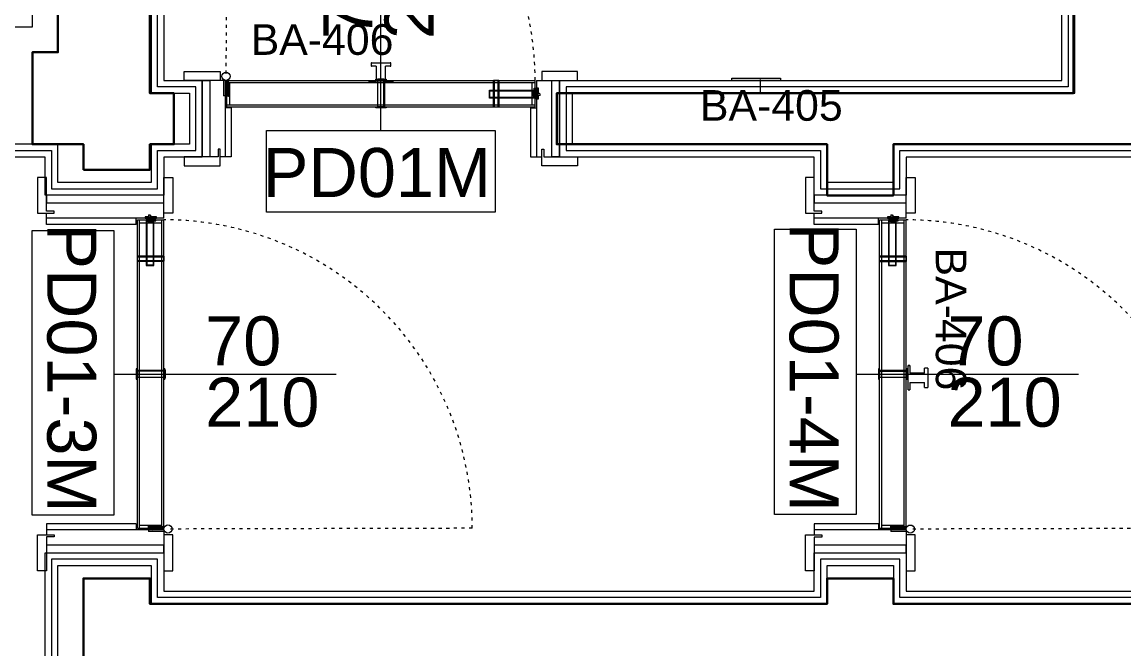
# Model space of a CAD drawing. Header units: centimetres. Extents: x 118932 to 154602, y -32682 to -23521.
# Drawn here: x 132155.7 to 132371.5, y -29820.6 to -29697.8 of the extents above; entities that cross this region are included whole.
import ezdxf

# ---------------------------------------------------------------- set-up
doc = ezdxf.new("R2010")
doc.units = ezdxf.units.CM
doc.header["$LTSCALE"] = 50
doc.header["$MEASUREMENT"] = 0
doc.linetypes.add('ACAD_ISO03W100', pattern=[30, 12, -18])
for name, color, linetype, lineweight, true_color in [('GEN_00_BL_Yazı', 7, 'Continuous', 0, 0x4f5250), ('GEN_02_TF_Islak Hacim', 7, 'Continuous', 5, 0x007cb0), ('GEN_02_TF_Kapı', 7, 'Continuous', 9, 0x4a3526), ('GEN_05_ML_Ahşap', 7, 'Continuous', 9, 0x745e3d), ('GEN_05_ML_Alçıpan_giydirme', 7, 'Continuous', 18, 0x7ebab5), ('GEN_06_GR_İnce', 7, 'Continuous', 13, 0xb0b0a9), ('KALACAK DUVARLAR', 7, 'Continuous', 30, 0x005387)]:
    doc.layers.add(name, color=color, linetype=linetype, lineweight=lineweight, true_color=true_color)
doc.styles.add('arial_1_18', font='arial.ttf', dxfattribs={"height": 0.2})
doc.styles.add('Arial_6', font='arial.ttf', dxfattribs={"height": 59.5325})

# ---------------------------------------------------------------- blocks, each defined once
blk = doc.blocks.new('KALACAK DUVARLAR LEVEL 0 A BLOK')
at = {"layer": 'KALACAK DUVARLAR'}
for points in [[(57023.6, 7764.78), (57023.6, 7769.78), (57013.59, 7769.78), (57013.59, 7787.78), (57018.59, 7787.78), (57018.59, 7920.66), (56993.59, 7920.66), (56993.59, 7943.66), (57018.59, 7943.66), (57018.59, 8009.39), (56993.5, 8009.39), (56993.5, 8032.39), (57018.59, 8032.39), (57018.59, 8159.53), (56921.45, 8256.68), (56789.72, 8256.68), (56775.33, 8242.29), (56762.58, 8255), (56774.49, 8266.91), (56774.49, 8279.68)], [(57162.22, 7769.78), (57169.22, 7769.78), (57116.3, 7769.78), (57116.3, 7779.78), (57217.48, 7779.78), (57217.48, 7894.15), (57036.6, 7894.15), (57036.6, 7779.78), (57041.3, 7779.78), (57041.3, 7769.78), (57036.6, 7769.78), (57036.6, 7764.78), (57023.6, 7764.78)], [(57325.49, 7405.12), (57325.49, 7666.77), (57023.6, 7666.77), (57023.6, 7684.77), (57036.6, 7684.77), (57036.6, 7679.77), (57169.22, 7679.77), (57169.22, 7684.77), (57182.23, 7684.77), (57182.23, 7679.77), (57325.49, 7679.77), (57325.49, 7849.15), (57230.48, 7849.15), (57230.48, 7769.78), (57182.23, 7769.78), (57182.23, 7759.77), (57169.22, 7759.77), (57169.22, 7769.78)]]:
    blk.add_lwpolyline(points, dxfattribs=at)
blk = doc.blocks.new('BA 405 - BAG DISPANSER')
at = {"layer": 'GEN_02_TF_Islak Hacim'}
blk.add_hatch(color=256, dxfattribs=at).paths.add_polyline_path([(59602.97, -31835.91), (59602.97, -31835.47), (59593.41, -31835.47), (59593.41, -31835.91)])
at = {"layer": 'GEN_00_BL_Yazı'}
blk.add_line((59597.32, -31832.96), (59597.32, -31835.65), dxfattribs=at)
at = {"layer": 'GEN_02_TF_Islak Hacim'}
for p, q in [((59593.41, -31835.91), (59593.41, -31835.47)), ((59602.97, -31835.91), (59593.41, -31835.91)), ((59602.97, -31835.47), (59602.97, -31835.91))]:
    blk.add_line(p, q, dxfattribs=at)
at = {"layer": 'GEN_00_BL_Yazı', "insert": (59609.21, -31833.56), "char_height": 6, "width": 26.5421, "attachment_point": 1, "rotation": 180, "style": 'Arial_6'}
blk.add_mtext('BA-405', dxfattribs=at)
blk = doc.blocks.new('BA 406 HOOK')
at = {"layer": 'GEN_02_TF_Islak Hacim'}
for p, q in [((-2.38, 0), (-2.38, -0.32)), ((-2.38, 0), (2.38, 0)), ((-2.3, 0), (-2.38, 0)), ((2.38, 0), (2.3, 0)), ((2.38, -0.32), (2.38, 0)), ((-2.38, -0.32), (-2.3, -0.32)), ((-0.92, -0.32), (-2.38, -0.32)), ((-0.92, -0.32), (-0.92, -3.19)), ((0.92, -3.19), (0.92, -0.32)), ((2.38, -0.32), (0.92, -0.32)), ((2.3, -0.32), (2.38, -0.32)), ((-1.91, -3.19), (-1.91, -3.81)), ((-1.91, -3.19), (-0.92, -3.19)), ((-1.84, -3.19), (-1.91, -3.19)), ((-1.91, -3.81), (-1.84, -3.81)), ((1.9, -3.81), (-1.91, -3.81)), ((0.92, -3.19), (1.9, -3.19)), ((1.9, -3.19), (1.84, -3.19)), ((1.84, -3.81), (1.9, -3.81)), ((1.9, -3.81), (1.9, -3.19))]:
    blk.add_line(p, q, dxfattribs=at)
at = {"layer": 'GEN_00_BL_Yazı', "insert": (25.5, -11.38), "char_height": 6, "width": 26.5421, "attachment_point": 1, "rotation": 180, "style": 'Arial_6'}
blk.add_mtext('BA-406', dxfattribs=at)
blk = doc.blocks.new('LEVEL 0 ISLAK HACİM')
for name, p, rotation in [('BA 406 HOOK', (-8130.12, -3303.25, 0.01), 179.9999999999557), ('BA 405 - BAG DISPANSER', (51541.57, -35138.33, 0), 180), ('BA 406 HOOK', (-8026.83, -3361.1, 0.01), 90)]:
    blk.add_blockref(name, p, dxfattribs=dict(rotation=rotation))
blk = doc.blocks.new('level 0 main tower duvarlar')
at = {"layer": 'GEN_05_ML_Alçıpan_giydirme'}
for points in [[(-5704.88, -1691.17), (-5704.88, -1665.67), (-5686.62, -1665.67), (-5686.62, -1673.17), (-5554.25, -1673.17), (-5554.25, -1665.67), (-5541.25, -1665.67), (-5541.25, -1673.17), (-5397.75, -1673.17)], [(-5492.99, -1583.17), (-5541.25, -1583.17), (-5541.25, -1590.67), (-5554.25, -1590.67), (-5554.25, -1583.17), (-5604.12, -1583.17), (-5604.12, -1573.17), (-5505.75, -1573.17), (-5505.75, -1458.79), (-5686.62, -1458.79), (-5686.62, -1573.17), (-5679.12, -1573.17), (-5679.12, -1583.17), (-5686.62, -1583.17), (-5686.62, -1590.67), (-5704.88, -1590.67), (-5704.88, -1583.17), (-5717.38, -1583.17)], [(-5717.38, -1560.17), (-5709.88, -1560.17), (-5709.88, -1437.29), (-5734.97, -1437.29)], [(-5718.63, -1584.42), (-5706.13, -1584.42), (-5706.13, -1591.92), (-5685.37, -1591.92), (-5685.37, -1584.42), (-5677.87, -1584.42), (-5677.87, -1571.92), (-5685.37, -1571.92), (-5685.37, -1460.04), (-5507, -1460.04), (-5507, -1571.92), (-5605.37, -1571.92), (-5605.37, -1584.42), (-5555.5, -1584.42), (-5555.5, -1591.92), (-5540, -1591.92), (-5540, -1584.42), (-5491.74, -1584.42)], [(-5399, -1671.92), (-5540, -1671.92), (-5540, -1664.42), (-5555.5, -1664.42), (-5555.5, -1671.92), (-5685.37, -1671.92), (-5685.37, -1664.42), (-5706.13, -1664.42), (-5706.13, -1692.42)], [(-5707.38, -1693.67), (-5707.38, -1663.17), (-5684.12, -1663.17), (-5684.12, -1670.67), (-5556.75, -1670.67), (-5556.75, -1663.17), (-5538.75, -1663.17), (-5538.75, -1670.67), (-5400.25, -1670.67)], [(-5490.49, -1585.67), (-5538.75, -1585.67), (-5538.75, -1593.17), (-5556.75, -1593.17), (-5556.75, -1585.67), (-5606.62, -1585.67), (-5606.62, -1570.67), (-5508.25, -1570.67), (-5508.25, -1461.29), (-5684.12, -1461.29), (-5684.12, -1570.67), (-5676.62, -1570.67), (-5676.62, -1585.67), (-5684.12, -1585.67), (-5684.12, -1593.17), (-5707.38, -1593.17), (-5707.38, -1585.67), (-5719.88, -1585.67)]]:
    blk.add_lwpolyline(points, dxfattribs=at)
blk = doc.blocks.new('PD01-4M')
at = {"layer": 'GEN_02_TF_Kapı'}
for p, q in [((-65.5, 0), (-70, 0)), ((-65.5, 0), (-65.5, -18)), ((-4.8, 0), (-65.2, 0)), ((-65.2, -5.2), (-65.2, 0)), ((-58.07, 0), (-58.07, -5.2, 0)), ((-57.07, 0), (-57.07, -5.2, 0)), ((-35.7, 0), (-35.7, -5.2, 0)), ((-34.31, 0), (-34.31, -5.2, 0)), ((-5.1, 0.14), (-5.1, -3)), ((-4.8, 0.01), (-4.8, -3)), ((-4.8, -5.2), (-4.8, 0)), ((-4.5, 0.01), (-4.5, -3)), ((-4.5, 0), (-4.5, -18)), ((-4.5, 0), (0, 0)), ((-4.2, 0.14), (-4.2, -3)), ((-66.2, -2.73), (-65.2, -2.06)), ((-65.8, -1.47), (-65.8, -2.46)), ((-65.7, -1.47), (-65.8, -1.47)), ((-4.8, -0.4), (-65.2, -0.4)), ((-65.2, -2.06), (-65.2, -3.11)), ((-65.2, -2.54), (-65.2, -2.12)), ((-65.18, -2.1), (-64.82, -2.1)), ((-65.18, -2.54), (-65.18, -2.12)), ((-65.18, -2.12), (-64.82, -2.12)), ((-65.07, -2.12), (-65.07, -3.08)), ((-64.82, -2.12), (-64.82, -3.08)), ((-64.8, -2.12), (-64.8, -3.08)), ((-64.6, -4.8), (-64.6, -0.4)), ((-5.4, -4.8), (-5.4, -0.4)), ((-5.2, -2.12), (-5.2, -3.08)), ((-4.82, -2.1), (-5.18, -2.1)), ((-4.93, -2.12), (-4.93, -3.08)), ((-4.8, -2.54), (-4.8, -2.12)), ((-66.2, -2.99), (-66.2, -2.73)), ((-66.2, -2.99), (-65.2, -3.11)), ((-65.8, -3.04), (-65.8, -3.69)), ((-65.8, -3.69), (-65.7, -3.69)), ((-65.18, -2.6), (-65.5, -2.26)), ((-65.18, -2.6), (-65.5, -2.26)), ((-65.18, -2.6), (-65.5, -3.01)), ((-65.18, -2.54), (-65.2, -2.54)), ((-65.2, -2.55), (-65.18, -2.55)), ((-65.2, -2.65), (-65.2, -2.55)), ((-65.2, -2.65), (-65.18, -2.65)), ((-65.2, -3.08), (-65.2, -2.66)), ((-65.18, -2.66), (-65.2, -2.66)), ((-65.2, -3.11), (-65.2, -2.99)), ((-65.18, -2.45), (-65.18, -2.55)), ((-65.18, -2.45), (-65.07, -2.45)), ((-65.18, -2.65), (-65.18, -2.55)), ((-65.18, -2.65), (-65.18, -2.75)), ((-65.18, -3.08), (-65.18, -2.66)), ((-65.18, -2.75), (-65.07, -2.75)), ((-64.82, -3.08), (-65.18, -3.08)), ((-64.82, -3.1), (-65.18, -3.1)), ((-65.07, -2.45), (-65.07, -2.75)), ((-5.18, -3.1), (-4.82, -3.1)), ((-5.1, -3), (-4.8, -3)), ((-4.82, -2.45), (-4.93, -2.45)), ((-4.93, -2.45), (-4.93, -2.75)), ((-4.82, -2.75), (-4.93, -2.75)), ((-4.82, -2.6), (-4.5, -2.26)), ((-4.82, -2.6), (-4.5, -2.26)), ((-4.82, -2.45), (-4.82, -2.55)), ((-4.8, -2.55), (-4.82, -2.55)), ((-4.82, -2.65), (-4.82, -2.55)), ((-4.82, -2.6), (-4.5, -3.01)), ((-4.82, -2.65), (-4.82, -2.75)), ((-4.8, -2.65), (-4.82, -2.65)), ((-4.8, -2.65), (-4.8, -2.55)), ((-4.8, -3.08), (-4.8, -2.66)), ((-4.5, -3), (-4.2, -3)), ((-64.3, -5.4), (-65.5, -5.4)), ((-4.8, -4.8), (-65.2, -4.8)), ((-4.8, -5.2), (-65.2, -5.2)), ((-64.3, -5.4), (-64.3, -18)), ((-34.41, -5.2), (-35.6, -5.2)), ((-5.7, -5.4), (-5.7, -18)), ((-5.7, -5.4), (-4.5, -5.4)), ((-66.5, -16.5), (-66.9, -16.5)), ((-66.9, -16.5), (-66.9, -18)), ((-66.5, -18), (-66.5, -16.5)), ((-3.5, -18), (-3.5, -16.5)), ((-3.5, -16.5), (-3.1, -16.5)), ((-3.1, -16.5), (-3.1, -18)), ((-64.3, -18), (-66.5, -18)), ((-5.7, -18), (-3.5, -18)), ((-3.1, -18), (0, -18))]:
    blk.add_line(p, q, dxfattribs=at)
at = {"layer": 'GEN_02_TF_Kapı', "linetype": 'ACAD_ISO03W100', "ltscale": 0.001}
blk.add_lwpolyline([(-65.2, 0, -0.414214), (-4.8, 60.4), (-4.65, 0.8)], format="xyb", dxfattribs=at)
at = {"layer": 'GEN_02_TF_Kapı'}
for points in [[(-66.5, 0), (-73.5, 0), (-73.5, 1.75), (-66.5, 1.75)], [(-68.5, 0), (-70, 0), (-70, -18), (-68.5, -18)], [(-57.97, 0), (-58.07, 0), (-58.07, -5.2), (-57.97, -5.2)], [(-58.07, 0), (-57.97, 0), (-57.97, -5.2), (-58.07, -5.2)], [(-57.17, -5.2), (-57.97, -5.2), (-57.97, 0), (-57.17, 0)], [(-57.17, 0), (-57.07, 0), (-57.07, -5.2), (-57.17, -5.2)], [(-57.07, 0), (-57.17, 0), (-57.17, -5.2), (-57.07, -5.2)], [(-36, 0), (-34, 0), (-34, 0.2), (-34.4, 0.3), (-35.6, 0.3), (-36, 0.2)], [(-35.6, 0), (-35.7, 0), (-35.7, -5.2), (-35.6, -5.2)], [(-35.6, -5.2), (-34.4, -5.2), (-34.4, 0), (-35.6, 0)], [(-34.41, 0), (-34.31, 0), (-34.31, -5.2), (-34.41, -5.2)], [(-3.5, 0), (3.5, 0), (3.5, 1.75), (-3.5, 1.75)], [(0, 0), (-1.5, 0), (-1.5, -18), (0, -18)], [(-65.7, -3.69), (-65.5, -3.69), (-65.5, -1.47), (-65.7, -1.47)], [(-65.2, -3.47), (-65, -3.47), (-65, -1.55), (-65.2, -1.55)], [(-56.25, -1.95), (-65.1, -1.95), (-65.1, -3.47), (-56.25, -3.47)], [(-56.35, -2.05), (-65, -2.05), (-65, -3.37), (-56.35, -3.37)], [(-36.01, -5.4), (-34.01, -5.4), (-34.01, -5.2), (-36.01, -5.2)]]:
    blk.add_lwpolyline(points, close=True, dxfattribs=at)
for points in [[(-4.8, -2.54), (-4.82, -2.54), (-4.82, -2.12), (-5.18, -2.12), (-5.18, -3.08), (-4.82, -3.08), (-4.82, -2.66), (-4.8, -2.66)], [(-66.9, -18), (-73.5, -18), (-73.5, -19.75), (-66.5, -19.75), (-66.5, -18)], [(-3.1, -18), (3.5, -18), (3.5, -19.75), (-3.5, -19.75), (-3.5, -18)]]:
    blk.add_lwpolyline(points, dxfattribs=at)
blk.add_circle((-4.65, 0.8), 0.8, dxfattribs=at)
for centre, start, end in [((-65.18, -2.12), 91.5433, 178.4567), ((-64.82, -2.12), 1.5433, 88.4567), ((-5.18, -2.12), 91.5433, 178.4567), ((-4.82, -2.12), 1.5433, 88.4567), ((-65.18, -3.08), 181.5433, 268.4567), ((-64.82, -3.08), 271.5433, 358.4567), ((-5.18, -3.08), 181.5433, 268.4567), ((-4.82, -3.08), 271.5433, 358.4567)]:
    blk.add_arc(centre, 0.0206, start, end, dxfattribs=at)
at = {"layer": 'GEN_05_ML_Ahşap'}
blk.add_lwpolyline([(-35, -9.81), (-35, 33.75)], dxfattribs=at)
blk.add_lwpolyline([(-7.52, -25.81), (-63.38, -25.81), (-63.38, -9.81), (-7.52, -9.81)], close=True, dxfattribs=at)
at = {"layer": 'GEN_00_BL_Yazı', "char_height": 9.6, "attachment_point": 7, "rotation": 90, "style": 'arial_1_18'}
for s, insert in [('\\A1;210', (-24.56, 8.09)), ('\\A1;70', (-36.56, 8.07))]:
    blk.add_mtext_dynamic_manual_height_columns(s, width=2834.1518, gutter_width=1500, heights=[310.23], dxfattribs=dict(at, insert=insert))
at = {"layer": 'GEN_00_BL_Yazı', "insert": (-8.03, -22.98), "char_height": 9.6, "attachment_point": 9, "style": 'arial_1_18'}
blk.add_mtext_dynamic_manual_height_columns('\\A1;PD01-4M', width=2834.1518, gutter_width=1500, heights=[310.23], dxfattribs=at)
blk = doc.blocks.new('PD01-3M')
at = {"layer": 'GEN_02_TF_Kapı'}
for p, q in [((-65.5, 0), (-70, 0)), ((-65.5, 0), (-65.5, -23)), ((-4.8, 0), (-65.2, 0)), ((-65.2, -5.2), (-65.2, 0)), ((-58.07, 0), (-58.07, -5.2, 0)), ((-57.07, 0), (-57.07, -5.2, 0)), ((-35.7, 0), (-35.7, -5.2, 0)), ((-34.31, 0), (-34.31, -5.2, 0)), ((-5.1, 0.14), (-5.1, -3)), ((-4.8, 0.01), (-4.8, -3)), ((-4.8, -5.2), (-4.8, 0)), ((-4.5, 0.01), (-4.5, -3)), ((-4.5, 0), (-4.5, -23)), ((-4.5, 0), (0, 0)), ((-4.2, 0.14), (-4.2, -3)), ((-66.2, -2.73), (-65.2, -2.06)), ((-65.8, -1.47), (-65.8, -2.46)), ((-65.7, -1.47), (-65.8, -1.47)), ((-4.8, -0.4), (-65.2, -0.4)), ((-65.2, -2.06), (-65.2, -3.11)), ((-65.2, -2.54), (-65.2, -2.12)), ((-65.18, -2.1), (-64.82, -2.1)), ((-65.18, -2.54), (-65.18, -2.12)), ((-65.18, -2.12), (-64.82, -2.12)), ((-65.07, -2.12), (-65.07, -3.08)), ((-64.82, -2.12), (-64.82, -3.08)), ((-64.8, -2.12), (-64.8, -3.08)), ((-64.6, -4.8), (-64.6, -0.4)), ((-5.4, -4.8), (-5.4, -0.4)), ((-5.2, -2.12), (-5.2, -3.08)), ((-4.82, -2.1), (-5.18, -2.1)), ((-4.93, -2.12), (-4.93, -3.08)), ((-4.8, -2.54), (-4.8, -2.12)), ((-66.2, -2.99), (-66.2, -2.73)), ((-66.2, -2.99), (-65.2, -3.11)), ((-65.8, -3.04), (-65.8, -3.69)), ((-65.8, -3.69), (-65.7, -3.69)), ((-65.18, -2.6), (-65.5, -2.26)), ((-65.18, -2.6), (-65.5, -2.26)), ((-65.18, -2.6), (-65.5, -3.01)), ((-65.18, -2.54), (-65.2, -2.54)), ((-65.2, -2.55), (-65.18, -2.55)), ((-65.2, -2.65), (-65.2, -2.55)), ((-65.2, -2.65), (-65.18, -2.65)), ((-65.2, -3.08), (-65.2, -2.66)), ((-65.18, -2.66), (-65.2, -2.66)), ((-65.2, -3.11), (-65.2, -2.99)), ((-65.18, -2.45), (-65.18, -2.55)), ((-65.18, -2.45), (-65.07, -2.45)), ((-65.18, -2.65), (-65.18, -2.55)), ((-65.18, -2.65), (-65.18, -2.75)), ((-65.18, -3.08), (-65.18, -2.66)), ((-65.18, -2.75), (-65.07, -2.75)), ((-64.82, -3.08), (-65.18, -3.08)), ((-64.82, -3.1), (-65.18, -3.1)), ((-65.07, -2.45), (-65.07, -2.75)), ((-5.18, -3.1), (-4.82, -3.1)), ((-5.1, -3), (-4.8, -3)), ((-4.82, -2.45), (-4.93, -2.45)), ((-4.93, -2.45), (-4.93, -2.75)), ((-4.82, -2.75), (-4.93, -2.75)), ((-4.82, -2.6), (-4.5, -2.26)), ((-4.82, -2.6), (-4.5, -2.26)), ((-4.82, -2.45), (-4.82, -2.55)), ((-4.8, -2.55), (-4.82, -2.55)), ((-4.82, -2.65), (-4.82, -2.55)), ((-4.82, -2.6), (-4.5, -3.01)), ((-4.82, -2.65), (-4.82, -2.75)), ((-4.8, -2.65), (-4.82, -2.65)), ((-4.8, -2.65), (-4.8, -2.55)), ((-4.8, -3.08), (-4.8, -2.66)), ((-4.5, -3), (-4.2, -3)), ((-64.3, -5.4), (-65.5, -5.4)), ((-4.8, -4.8), (-65.2, -4.8)), ((-4.8, -5.2), (-65.2, -5.2)), ((-64.3, -5.4), (-64.3, -23)), ((-34.41, -5.2), (-35.6, -5.2)), ((-5.7, -5.4), (-5.7, -23)), ((-5.7, -5.4), (-4.5, -5.4)), ((-66.5, -21.5), (-66.9, -21.5)), ((-66.9, -21.5), (-66.9, -23)), ((-66.5, -23), (-66.5, -21.5)), ((-3.5, -23), (-3.5, -21.5)), ((-3.5, -21.5), (-3.1, -21.5)), ((-3.1, -21.5), (-3.1, -23)), ((-64.3, -23), (-66.5, -23)), ((-5.7, -23), (-3.5, -23)), ((-3.1, -23), (0, -23))]:
    blk.add_line(p, q, dxfattribs=at)
at = {"layer": 'GEN_02_TF_Kapı', "linetype": 'ACAD_ISO03W100', "ltscale": 0.001}
blk.add_lwpolyline([(-65.2, 0, -0.414214), (-4.8, 60.4), (-4.65, 0.8)], format="xyb", dxfattribs=at)
at = {"layer": 'GEN_02_TF_Kapı'}
for points in [[(-66.5, 0), (-73.5, 0), (-73.5, 1.75), (-66.5, 1.75)], [(-68.5, 0), (-70, 0), (-70, -23), (-68.5, -23)], [(-57.97, 0), (-58.07, 0), (-58.07, -5.2), (-57.97, -5.2)], [(-58.07, 0), (-57.97, 0), (-57.97, -5.2), (-58.07, -5.2)], [(-57.17, -5.2), (-57.97, -5.2), (-57.97, 0), (-57.17, 0)], [(-57.17, 0), (-57.07, 0), (-57.07, -5.2), (-57.17, -5.2)], [(-57.07, 0), (-57.17, 0), (-57.17, -5.2), (-57.07, -5.2)], [(-36, 0), (-34, 0), (-34, 0.2), (-34.4, 0.3), (-35.6, 0.3), (-36, 0.2)], [(-35.6, 0), (-35.7, 0), (-35.7, -5.2), (-35.6, -5.2)], [(-35.6, -5.2), (-34.4, -5.2), (-34.4, 0), (-35.6, 0)], [(-34.41, 0), (-34.31, 0), (-34.31, -5.2), (-34.41, -5.2)], [(-3.5, 0), (3.5, 0), (3.5, 1.75), (-3.5, 1.75)], [(0, 0), (-1.5, 0), (-1.5, -23), (0, -23)], [(-65.7, -3.69), (-65.5, -3.69), (-65.5, -1.47), (-65.7, -1.47)], [(-65.2, -3.47), (-65, -3.47), (-65, -1.55), (-65.2, -1.55)], [(-56.25, -1.95), (-65.1, -1.95), (-65.1, -3.47), (-56.25, -3.47)], [(-56.35, -2.05), (-65, -2.05), (-65, -3.37), (-56.35, -3.37)], [(-36.01, -5.4), (-34.01, -5.4), (-34.01, -5.2), (-36.01, -5.2)]]:
    blk.add_lwpolyline(points, close=True, dxfattribs=at)
for points in [[(-4.8, -2.54), (-4.82, -2.54), (-4.82, -2.12), (-5.18, -2.12), (-5.18, -3.08), (-4.82, -3.08), (-4.82, -2.66), (-4.8, -2.66)], [(-66.9, -23), (-73.5, -23), (-73.5, -24.75), (-66.5, -24.75), (-66.5, -23)], [(-3.1, -23), (3.5, -23), (3.5, -24.75), (-3.5, -24.75), (-3.5, -23)]]:
    blk.add_lwpolyline(points, dxfattribs=at)
blk.add_circle((-4.65, 0.8), 0.8, dxfattribs=at)
for centre, start, end in [((-65.18, -2.12), 91.5433, 178.4567), ((-64.82, -2.12), 1.5433, 88.4567), ((-5.18, -2.12), 91.5433, 178.4567), ((-4.82, -2.12), 1.5433, 88.4567), ((-65.18, -3.08), 181.5433, 268.4567), ((-64.82, -3.08), 271.5433, 358.4567), ((-5.18, -3.08), 181.5433, 268.4567), ((-4.82, -3.08), 271.5433, 358.4567)]:
    blk.add_arc(centre, 0.0206, start, end, dxfattribs=at)
at = {"layer": 'GEN_05_ML_Ahşap'}
blk.add_lwpolyline([(-35, -9.81), (-35, 33.75)], dxfattribs=at)
blk.add_lwpolyline([(-7.39, -25.81), (-63.12, -25.81), (-63.12, -9.81), (-7.39, -9.81)], close=True, dxfattribs=at)
at = {"layer": 'GEN_00_BL_Yazı', "char_height": 9.6, "attachment_point": 7, "rotation": 90, "style": 'arial_1_18'}
for s, insert in [('\\A1;210', (-24.56, 8.09)), ('\\A1;70', (-36.56, 8.07))]:
    blk.add_mtext_dynamic_manual_height_columns(s, width=2834.1518, gutter_width=1500, heights=[310.23], dxfattribs=dict(at, insert=insert))
at = {"layer": 'GEN_00_BL_Yazı', "insert": (-7.88, -22.98), "char_height": 9.6, "attachment_point": 9, "style": 'arial_1_18'}
blk.add_mtext_dynamic_manual_height_columns('\\A1;PD01-3M', width=2834.1518, gutter_width=1500, heights=[310.23], dxfattribs=at)
blk = doc.blocks.new('PD01M')
at = {"layer": 'GEN_02_TF_Kapı'}
for p, q in [((4.5, 0), (0, 0)), ((4.2, 0.14), (4.2, -3)), ((4.5, 0.01), (4.5, -3)), ((4.5, 0), (4.5, -15)), ((4.8, 0.01), (4.8, -3)), ((4.8, 0), (65.2, 0)), ((4.8, -5.2), (4.8, 0)), ((5.1, 0.14), (5.1, -3)), ((34.31, 0), (34.31, -5.2, 0)), ((35.7, 0), (35.7, -5.2, 0)), ((57.07, 0), (57.07, -5.2, 0)), ((58.07, 0), (58.07, -5.2, 0)), ((65.2, -5.2), (65.2, 0)), ((65.5, 0), (65.5, -15)), ((65.5, 0), (70, 0)), ((4.8, -0.4), (65.2, -0.4)), ((4.8, -2.54), (4.8, -2.12)), ((4.82, -2.1), (5.18, -2.1)), ((4.93, -2.12), (4.93, -3.08)), ((5.2, -2.12), (5.2, -3.08)), ((5.4, -4.8), (5.4, -0.4)), ((64.6, -4.8), (64.6, -0.4)), ((64.8, -2.12), (64.8, -3.08)), ((65.18, -2.1), (64.82, -2.1)), ((64.82, -2.12), (64.82, -3.08)), ((65.18, -2.12), (64.82, -2.12)), ((65.07, -2.12), (65.07, -3.08)), ((65.18, -2.54), (65.18, -2.12)), ((65.2, -2.06), (65.2, -3.11)), ((66.2, -2.73), (65.2, -2.06)), ((65.2, -2.54), (65.2, -2.12)), ((65.7, -1.47), (65.8, -1.47)), ((65.8, -1.47), (65.8, -2.46)), ((4.5, -3), (4.2, -3)), ((4.82, -2.6), (4.5, -2.26)), ((4.82, -2.6), (4.5, -2.26)), ((4.82, -2.6), (4.5, -3.01)), ((4.8, -2.55), (4.82, -2.55)), ((4.8, -2.65), (4.8, -2.55)), ((4.8, -2.65), (4.82, -2.65)), ((4.8, -3.08), (4.8, -2.66)), ((5.1, -3), (4.8, -3)), ((4.82, -2.45), (4.82, -2.55)), ((4.82, -2.45), (4.93, -2.45)), ((4.82, -2.65), (4.82, -2.55)), ((4.82, -2.65), (4.82, -2.75)), ((4.82, -2.75), (4.93, -2.75)), ((5.18, -3.1), (4.82, -3.1)), ((4.93, -2.45), (4.93, -2.75)), ((64.82, -3.08), (65.18, -3.08)), ((64.82, -3.1), (65.18, -3.1)), ((65.18, -2.45), (65.07, -2.45)), ((65.07, -2.45), (65.07, -2.75)), ((65.18, -2.75), (65.07, -2.75)), ((65.18, -2.6), (65.5, -2.26)), ((65.18, -2.6), (65.5, -2.26)), ((65.18, -2.45), (65.18, -2.55)), ((65.18, -2.54), (65.2, -2.54)), ((65.2, -2.55), (65.18, -2.55)), ((65.18, -2.65), (65.18, -2.55)), ((65.18, -2.6), (65.5, -3.01)), ((65.18, -2.65), (65.18, -2.75)), ((65.2, -2.65), (65.18, -2.65)), ((65.18, -3.08), (65.18, -2.66)), ((65.18, -2.66), (65.2, -2.66)), ((65.2, -2.65), (65.2, -2.55)), ((65.2, -3.08), (65.2, -2.66)), ((66.2, -2.99), (65.2, -3.11)), ((65.2, -3.11), (65.2, -2.99)), ((65.8, -3.69), (65.7, -3.69)), ((65.8, -3.04), (65.8, -3.69)), ((66.2, -2.99), (66.2, -2.73)), ((5.7, -5.4), (4.5, -5.4)), ((4.8, -4.8), (65.2, -4.8)), ((4.8, -5.2), (65.2, -5.2)), ((5.7, -5.4), (5.7, -15)), ((34.41, -5.2), (35.6, -5.2)), ((64.3, -5.4), (64.3, -15)), ((64.3, -5.4), (65.5, -5.4)), ((3.1, -15), (0, -15)), ((3.5, -13.5), (3.1, -13.5)), ((3.1, -13.5), (3.1, -15)), ((3.5, -15), (3.5, -13.5)), ((5.7, -15), (3.5, -15)), ((64.3, -15), (66.5, -15)), ((66.5, -15), (66.5, -13.5)), ((66.5, -13.5), (66.9, -13.5)), ((66.9, -13.5), (66.9, -15))]:
    blk.add_line(p, q, dxfattribs=at)
at = {"layer": 'GEN_02_TF_Kapı', "linetype": 'ACAD_ISO03W100', "ltscale": 0.001}
blk.add_lwpolyline([(65.2, 0, 0.414214), (4.8, 60.4), (4.65, 0.8)], format="xyb", dxfattribs=at)
at = {"layer": 'GEN_02_TF_Kapı'}
for points in [[(3.5, 0), (-3.5, 0), (-3.5, 1.75), (3.5, 1.75)], [(0, 0), (1.5, 0), (1.5, -15), (0, -15)], [(36, 0), (34, 0), (34, 0.2), (34.4, 0.3), (35.6, 0.3), (36, 0.2)], [(34.41, 0), (34.31, 0), (34.31, -5.2), (34.41, -5.2)], [(35.6, -5.2), (34.4, -5.2), (34.4, 0), (35.6, 0)], [(35.6, 0), (35.7, 0), (35.7, -5.2), (35.6, -5.2)], [(57.17, 0), (57.07, 0), (57.07, -5.2), (57.17, -5.2)], [(57.07, 0), (57.17, 0), (57.17, -5.2), (57.07, -5.2)], [(57.17, -5.2), (57.97, -5.2), (57.97, 0), (57.17, 0)], [(57.97, 0), (58.07, 0), (58.07, -5.2), (57.97, -5.2)], [(58.07, 0), (57.97, 0), (57.97, -5.2), (58.07, -5.2)], [(66.5, 0), (73.5, 0), (73.5, 1.75), (66.5, 1.75)], [(68.5, 0), (70, 0), (70, -15), (68.5, -15)], [(56.25, -1.95), (65.1, -1.95), (65.1, -3.47), (56.25, -3.47)], [(56.35, -2.05), (65, -2.05), (65, -3.37), (56.35, -3.37)], [(65.2, -3.47), (65, -3.47), (65, -1.55), (65.2, -1.55)], [(65.7, -3.69), (65.5, -3.69), (65.5, -1.47), (65.7, -1.47)], [(36.01, -5.4), (34.01, -5.4), (34.01, -5.2), (36.01, -5.2)]]:
    blk.add_lwpolyline(points, close=True, dxfattribs=at)
for points in [[(4.8, -2.54), (4.82, -2.54), (4.82, -2.12), (5.18, -2.12), (5.18, -3.08), (4.82, -3.08), (4.82, -2.66), (4.8, -2.66)], [(3.1, -15), (-3.5, -15), (-3.5, -16.75), (3.5, -16.75), (3.5, -15)], [(66.9, -15), (73.5, -15), (73.5, -16.75), (66.5, -16.75), (66.5, -15)]]:
    blk.add_lwpolyline(points, dxfattribs=at)
blk.add_circle((4.65, 0.8), 0.8, dxfattribs=at)
for centre, start, end in [((4.82, -2.12), 91.5433, 178.4567), ((5.18, -2.12), 1.5433, 88.4567), ((64.82, -2.12), 91.5433, 178.4567), ((65.18, -2.12), 1.5433, 88.4567), ((4.82, -3.08), 181.5433, 268.4567), ((5.18, -3.08), 271.5433, 358.4567), ((64.82, -3.08), 181.5433, 268.4567), ((65.18, -3.08), 271.5433, 358.4567)]:
    blk.add_arc(centre, 0.0206, start, end, dxfattribs=at)
at = {"layer": 'GEN_05_ML_Ahşap'}
blk.add_lwpolyline([(35, -9.81), (35, 33.75)], dxfattribs=at)
blk.add_lwpolyline([(57.38, -25.81), (12.62, -25.81), (12.62, -9.81), (57.38, -9.81)], close=True, dxfattribs=at)
at = {"layer": 'GEN_00_BL_Yazı', "char_height": 9.6, "attachment_point": 7, "rotation": 90, "style": 'arial_1_18'}
for s, insert in [('\\A1;210', (45.44, 8.09)), ('\\A1;70', (33.44, 8.07))]:
    blk.add_mtext_dynamic_manual_height_columns(s, width=2834.1518, gutter_width=1500, heights=[310.23], dxfattribs=dict(at, insert=insert))
at = {"layer": 'GEN_00_BL_Yazı', "insert": (56.57, -22.98), "char_height": 9.6, "attachment_point": 9, "style": 'arial_1_18'}
blk.add_mtext_dynamic_manual_height_columns('\\A1;PD01M', width=2834.1518, gutter_width=1500, heights=[310.23], dxfattribs=at)
blk = doc.blocks.new('level 0 a blok kapılar')
at = {"color": 1}
blk.add_blockref('PD01M', (-3639.69, -1678.39), dxfattribs=at)
at = {"color": 1, "rotation": 270}
blk.add_blockref('PD01-3M', (-3647.19, -1770.89), dxfattribs=at)
at = {"color": 5, "rotation": 270}
blk.add_blockref('PD01-4M', (-3501.82, -1770.9), dxfattribs=at)
blk = doc.blocks.new('level 0 kapı')
at = {"color": 5}
blk.add_blockref('level 0 a blok kapılar', (1886.4, 1634.68), dxfattribs=at)

msp = doc.modelspace()

# ---------------------------------------------------------------- block references
msp.add_blockref('KALACAK DUVARLAR LEVEL 0 A BLOK', (75144.13, -37491.52))

# ---------------------------------------------------------------- next in the draw order: block references
msp.add_blockref('LEVEL 0 ISLAK HACİM', (140356.1, -26406.37, 0))

# ---------------------------------------------------------------- next in the draw order: block references
msp.add_blockref('level 0 main tower duvarlar', (137867.6, -28138.57))
at = {"layer": 'GEN_06_GR_İnce'}
msp.add_blockref('level 0 kapı', (133944.27, -29665.52), dxfattribs=at)

doc.saveas('drawing.dxf')
